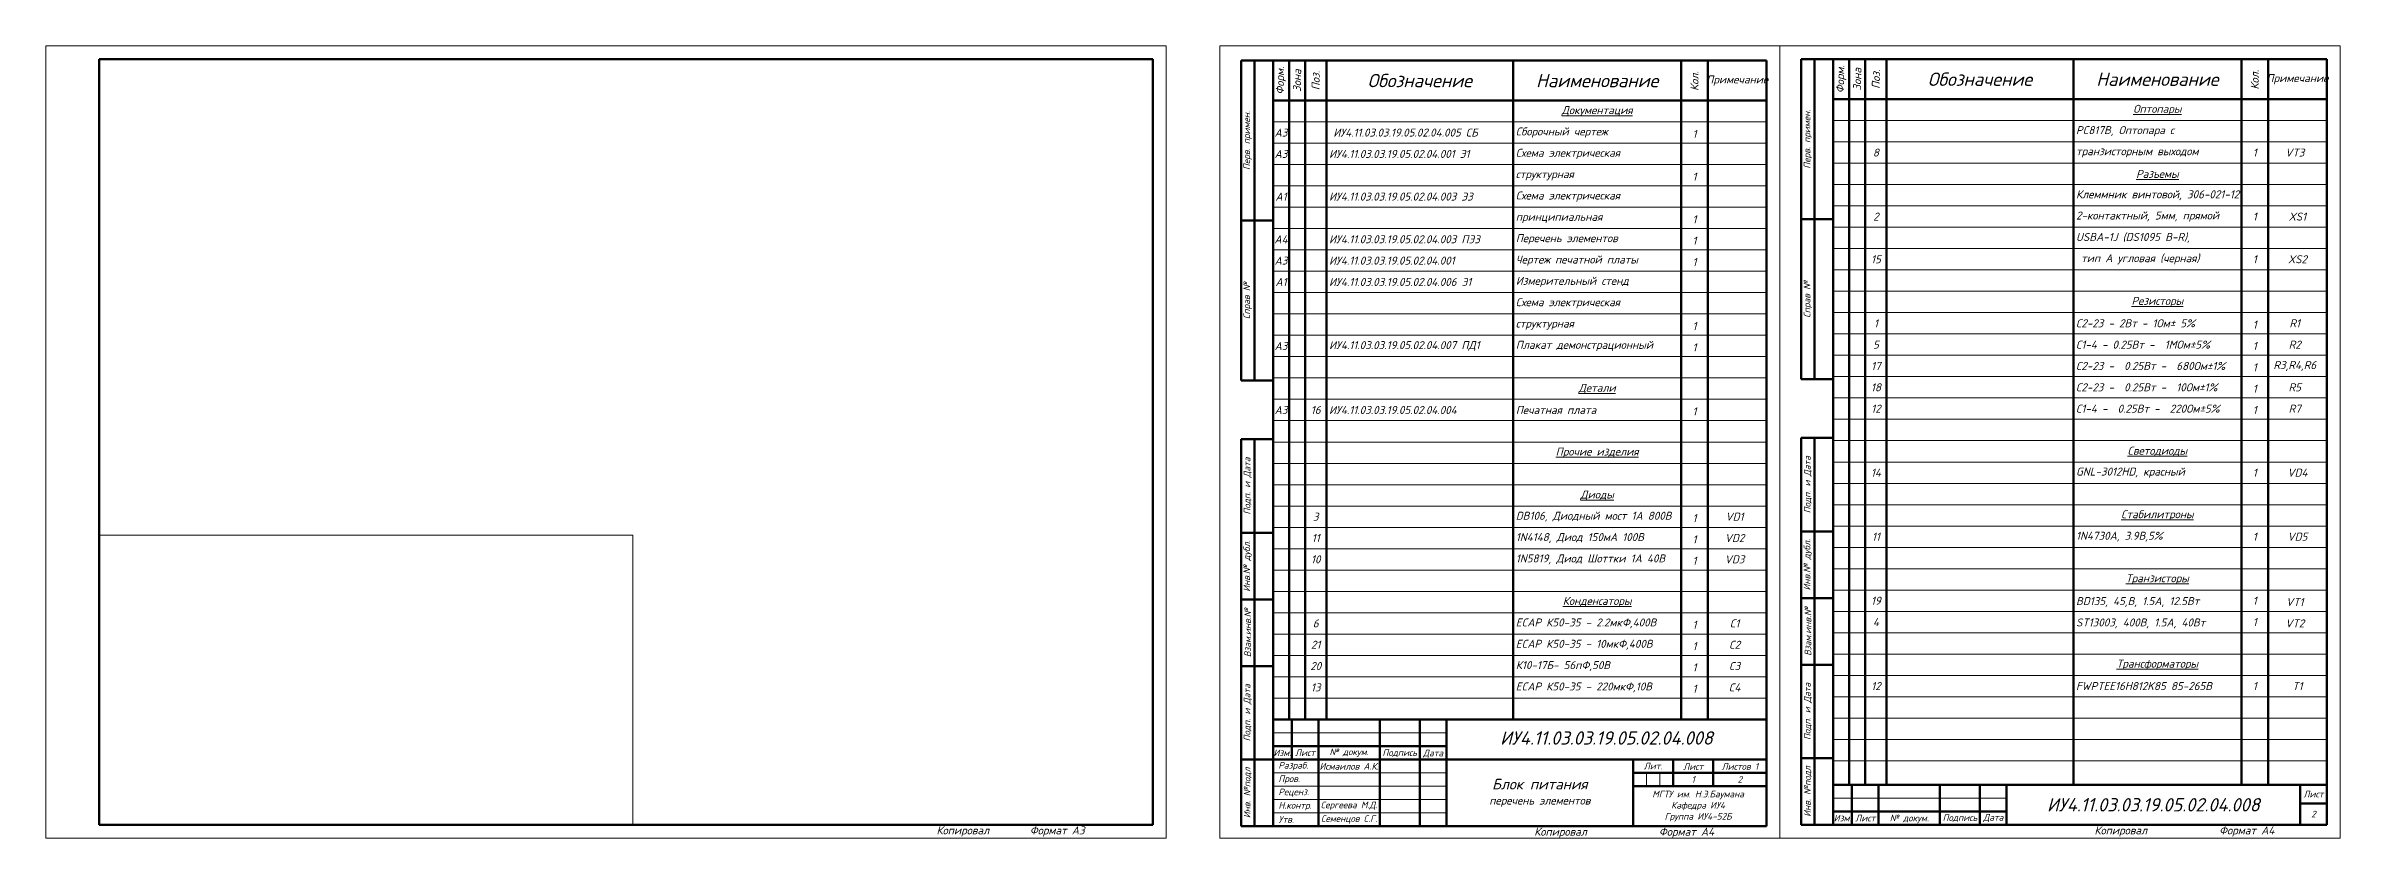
# Model space of a CAD drawing. Header units: millimetres. Extents: x 2470 to 6390, y 1560 to 2814.
# Drawn here: x 5530 to 6390, y 2220 to 2517 of the extents above; entities that cross this region are included whole.
import ezdxf

# ---------------------------------------------------------------- set-up
doc = ezdxf.new("R2010")
doc.units = ezdxf.units.MM
doc.layers.add('border', color=7, linetype='Continuous', lineweight=70)
doc.layers.add('Text', color=7, linetype='Continuous', lineweight=18)
doc.styles.add('Main', font='isocpeur.ttf', dxfattribs={"oblique": 15, "height": 3})
picture_1 = doc.add_image_def('image1.png', size_in_pixel=(1918, 1041))

msp = doc.modelspace()

# ---------------------------------------------------------------- linework, layer by layer
at = {"layer": 'border', "lineweight": 18}
for p, q in [((5530, 2220), (5530, 2517)), ((5530, 2517), (5950, 2517)), ((5530, 2517), (5550, 2517)), ((5950, 2517), (5950, 2220)), ((5970, 2517), (6180, 2517)), ((5970, 2517), (5970, 2220)), ((6180, 2517), (6180, 2220)), ((6180, 2517), (6390, 2517)), ((6180, 2517), (6180, 2220)), ((6390, 2517), (6390, 2220)), ((5990, 2488.5), (6175, 2488.5)), ((6200, 2489), (6385, 2489)), ((5990, 2480.5), (6175, 2480.5)), ((6200, 2481), (6385, 2481)), ((5990, 2472.5), (6175, 2472.5)), ((6200, 2473), (6385, 2473)), ((5990, 2464.5), (6175, 2464.5)), ((5990, 2464.5), (6175, 2464.5)), ((6200, 2465), (6385, 2465)), ((6200, 2465), (6385, 2465)), ((5990, 2456.5), (6175, 2456.5)), ((6200, 2457), (6385, 2457)), ((5990, 2448.5), (6175, 2448.5)), ((6200, 2449), (6385, 2449)), ((5990, 2440.5), (6175, 2440.5)), ((5990, 2440.5), (6175, 2440.5)), ((6200, 2441), (6385, 2441)), ((6200, 2441), (6385, 2441)), ((5990, 2432.5), (6175, 2432.5)), ((6200, 2433), (6385, 2433)), ((5990, 2424.5), (6175, 2424.5)), ((6200, 2425), (6385, 2425)), ((6200, 2417), (6385, 2417)), ((6200, 2417), (6385, 2417)), ((5990, 2416.5), (6175, 2416.5)), ((5990, 2416.5), (6175, 2416.5)), ((5990, 2408.5), (6175, 2408.5)), ((6200, 2409), (6385, 2409)), ((5990, 2400.5), (6175, 2400.5)), ((6200, 2401), (6385, 2401)), ((5990, 2392.5), (6175, 2392.5)), ((5990, 2392.5), (6175, 2392.5)), ((6200, 2393), (6385, 2393)), ((6200, 2393), (6385, 2393)), ((5990, 2384.5), (6175, 2384.5)), ((6200, 2385), (6385, 2385)), ((5990, 2376.5), (6175, 2376.5)), ((6200, 2377), (6385, 2377)), ((5990, 2368.5), (6175, 2368.5)), ((5990, 2368.5), (6175, 2368.5)), ((6200, 2369), (6385, 2369)), ((6200, 2369), (6385, 2369)), ((5990, 2360.5), (6175, 2360.5)), ((5990, 2360.5), (6175, 2360.5)), ((6200, 2361), (6385, 2361)), ((6200, 2361), (6385, 2361)), ((5990, 2352.5), (6175, 2352.5)), ((6200, 2353), (6385, 2353)), ((5990, 2344.5), (6175, 2344.5)), ((5990, 2344.5), (6175, 2344.5)), ((6200, 2345), (6385, 2345)), ((6200, 2345), (6385, 2345)), ((5990, 2336.5), (6175, 2336.5)), ((6200, 2337), (6385, 2337)), ((5990, 2328.5), (6175, 2328.5)), ((6200, 2329), (6385, 2329)), ((5990, 2320.5), (6175, 2320.5)), ((5990, 2320.5), (6175, 2320.5)), ((6200, 2321), (6385, 2321)), ((6200, 2321), (6385, 2321)), ((5990, 2312.5), (6175, 2312.5)), ((6200, 2313), (6385, 2313)), ((6200, 2305), (6385, 2305)), ((5990, 2304.5), (6175, 2304.5)), ((5990, 2296.5), (6175, 2296.5)), ((5990, 2296.5), (6175, 2296.5)), ((6200, 2297), (6385, 2297)), ((6200, 2297), (6385, 2297)), ((5990, 2288.5), (6175, 2288.5)), ((5990, 2288.5), (6175, 2288.5)), ((6200, 2289), (6385, 2289)), ((6200, 2289), (6385, 2289)), ((5990, 2280.5), (6175, 2280.5)), ((6200, 2281), (6385, 2281)), ((5990, 2272.5), (6175, 2272.5)), ((5990, 2272.5), (6175, 2272.5)), ((6200, 2273), (6385, 2273)), ((6200, 2273), (6385, 2273)), ((6200, 2273), (6385, 2273)), ((6200, 2273), (6385, 2273)), ((5990, 2264.5), (6175, 2264.5)), ((6200, 2265), (6385, 2265)), ((6200, 2265), (6385, 2265)), ((5990, 2259.472), (6045, 2259.472)), ((6045, 2259.472), (6055, 2259.472)), ((6200, 2257), (6385, 2257)), ((6200, 2249), (6385, 2249)), ((6200, 2249), (6385, 2249)), ((5990, 2244.5), (6045, 2244.5)), ((5990, 2239.5), (6045, 2239.5)), ((6045, 2244.5), (6055, 2244.5)), ((6045, 2239.5), (6055, 2239.5)), ((6130, 2244.5), (6130, 2239.5)), ((6135, 2244.5), (6135, 2239.5)), ((5990, 2234.5), (6045, 2234.5)), ((5990, 2229.5), (6045, 2229.5)), ((6045, 2234.5), (6055, 2234.5)), ((6045, 2229.5), (6055, 2229.5)), ((6265, 2235), (6200, 2235)), ((5950, 2220), (5530, 2220)), ((6180, 2220), (5970, 2220)), ((6180, 2220), (6390, 2220))]:
    msp.add_line(p, q, dxfattribs=at)
at = {"layer": 'border', "lineweight": 70}
for p, q in [((5550, 2512), (5945, 2512)), ((5550, 2512), (5550, 2225)), ((5945, 2225), (5945, 2512)), ((5983, 2511.5), (5978, 2511.5)), ((5983, 2451.5), (5983, 2511.5)), ((5983, 2511.5), (5990, 2511.5)), ((6175, 2511.5), (5990, 2511.5)), ((5990, 2511.5), (5990, 2279.5)), ((5990, 2511.5), (5990, 2511.5)), ((5990, 2511.5), (5998, 2511.5)), ((5990, 2511.5), (5998, 2511.5)), ((5990, 2511.5), (5998, 2511.5)), ((5990, 2511.5), (5990, 2496.5)), ((5998, 2511.5), (6018, 2511.5)), ((6018, 2511.5), (6128, 2511.5)), ((6175, 2224.5), (6175, 2511.5)), ((6193, 2512), (6188, 2512)), ((6193, 2452), (6193, 2512)), ((6193, 2512), (6200, 2512)), ((6193, 2512), (6200, 2512)), ((6385, 2512), (6200, 2512)), ((6200, 2512), (6200, 2280)), ((6200, 2512), (6200, 2512)), ((6200, 2512), (6208, 2512)), ((6200, 2512), (6208, 2512)), ((6200, 2512), (6208, 2512)), ((6200, 2512), (6200, 2497)), ((6385, 2512), (6200, 2512)), ((6200, 2512), (6200, 2280)), ((6200, 2512), (6200, 2512)), ((6200, 2512), (6208, 2512)), ((6200, 2512), (6208, 2512)), ((6200, 2512), (6208, 2512)), ((6200, 2512), (6200, 2497)), ((6208, 2512), (6228, 2512)), ((6208, 2512), (6228, 2512)), ((6228, 2512), (6228, 2512)), ((6228, 2512), (6338, 2512)), ((6228, 2512), (6338, 2512)), ((6338, 2512), (6348, 2512)), ((6385, 2225), (6385, 2512)), ((5978, 2451.5), (5990, 2451.5)), ((5983, 2451.5), (5983, 2391.5)), ((6188, 2452), (6200, 2452)), ((6188, 2452), (6200, 2452)), ((6193, 2452), (6193, 2392)), ((5983, 2391.5), (5978, 2391.5)), ((5990, 2391.5), (5983, 2391.5)), ((6193, 2392), (6188, 2392)), ((6200, 2392), (6193, 2392)), ((6200, 2392), (6193, 2392)), ((5990, 2369.5), (5978, 2369.5)), ((5978, 2369.5), (5978, 2224.5)), ((5983, 2224.5), (5983, 2369.5)), ((6200, 2370), (6188, 2370)), ((6188, 2370), (6188, 2225)), ((6200, 2370), (6188, 2370)), ((6193, 2225), (6193, 2370)), ((5990, 2334.5), (5978, 2334.5)), ((6200, 2335), (6188, 2335)), ((6200, 2335), (6188, 2335)), ((5990, 2309.5), (5978, 2309.5)), ((6200, 2310), (6188, 2310)), ((6200, 2310), (6188, 2310)), ((5990, 2279.5), (5990, 2224.5)), ((6200, 2280), (6200, 2225)), ((6200, 2280), (6200, 2225)), ((6175, 2264.5), (5990, 2264.472)), ((5990, 2264.472), (5990, 2259.472)), ((5997, 2264.472), (5997, 2249.5)), ((6007, 2224.5), (6007, 2264.5)), ((6030, 2224.5), (6030, 2264.5)), ((6045, 2224.5), (6045, 2264.5)), ((6055, 2264.5), (6055, 2224.5)), ((6175, 2264.5), (6125, 2264.5)), ((6175, 2264.5), (6175, 2249.5)), ((5990, 2259.5), (5990, 2254.5)), ((5990, 2254.5), (6045, 2254.5)), ((5990, 2254.5), (5990, 2249.5)), ((5990, 2254.5), (5990, 2249.5)), ((5997, 2254.5), (5997, 2249.5)), ((6007, 2254.5), (6007, 2249.5)), ((6045, 2254.5), (6055, 2254.5)), ((5990, 2249.5), (5978, 2249.5)), ((5990, 2249.5), (6045, 2249.5)), ((5990, 2249.5), (5990, 2244.5)), ((6045, 2249.5), (6055, 2249.5)), ((6175, 2249.5), (6055, 2249.5)), ((6125, 2249.5), (6125, 2224.5)), ((6155, 2249.5), (6140, 2249.5)), ((6140, 2249.5), (6140, 2239.5)), ((6175, 2249.5), (6155, 2249.5)), ((6155, 2249.5), (6155, 2239.5)), ((6200, 2250), (6188, 2250)), ((5990, 2244.5), (5990, 2239.5)), ((5990, 2239.5), (5990, 2234.5)), ((6175, 2244.5), (6125, 2244.5)), ((6175, 2239.5), (6125, 2239.5)), ((6175, 2244.5), (6175, 2239.5)), ((5990, 2234.5), (5990, 2229.5)), ((6265, 2230), (6200, 2230)), ((5550, 2225), (5945, 2225)), ((5978, 2224.5), (5990, 2224.5)), ((5990, 2224.5), (6175, 2224.5)), ((5990, 2224.5), (6007, 2224.5)), ((6007, 2224.5), (6030, 2224.5)), ((6030, 2224.5), (6045, 2224.5)), ((6045, 2224.5), (6045, 2224.5)), ((6188, 2225), (6200, 2225))]:
    msp.add_line(p, q, dxfattribs=at)
at = {"layer": 'border'}
for p, q in [((5978, 2511.5), (5978, 2391.5)), ((5990, 2511.5), (5996, 2511.5)), ((5990, 2511.5), (5996, 2511.5)), ((5990, 2511.5), (5990, 2496.5)), ((5996, 2511.5), (5996, 2264.473)), ((5996, 2511.5), (6002, 2511.5)), ((5996, 2511.5), (6002, 2511.5)), ((6002, 2511.5), (6002, 2264.474)), ((6002, 2511.5), (6010, 2511.5)), ((6010, 2511.5), (6010, 2264.475)), ((6010, 2511.5), (6080, 2511.5)), ((6010, 2511.5), (6080, 2511.5)), ((6080, 2511.5), (6080, 2264.486)), ((6080, 2511.5), (6143, 2511.5)), ((6138, 2511.5), (6175, 2511.5)), ((6143, 2511.5), (6143, 2264.495)), ((6143, 2511.5), (6153, 2511.5)), ((6153, 2511.5), (6153, 2264.5)), ((6153, 2511.5), (6175, 2511.5)), ((6188, 2512), (6188, 2392)), ((6200, 2512), (6206, 2512)), ((6200, 2512), (6206, 2512)), ((6200, 2512), (6200, 2497)), ((6206, 2512), (6206, 2240)), ((6206, 2512), (6212, 2512)), ((6206, 2512), (6212, 2512)), ((6212, 2512), (6212, 2240)), ((6212, 2512), (6220, 2512)), ((6220, 2512), (6220, 2240)), ((6220, 2512), (6290, 2512)), ((6220, 2512), (6290, 2512)), ((6290, 2512), (6290, 2240)), ((6290, 2512), (6353, 2512)), ((6348, 2512), (6385, 2512)), ((6348, 2512), (6385, 2512)), ((6353, 2512), (6353, 2240)), ((6353, 2512), (6363, 2512)), ((6363, 2512), (6363, 2240)), ((6363, 2512), (6385, 2512)), ((6385, 2512), (6385, 2240)), ((5990, 2496.5), (6175, 2496.5)), ((6200, 2497), (6200, 2489)), ((6200, 2497), (6200, 2489)), ((6200, 2497), (6385, 2497)), ((6290, 2497), (6353, 2497)), ((6200, 2481), (6200, 2473)), ((6200, 2481), (6200, 2473)), ((6200, 2473), (6200, 2465)), ((6200, 2473), (6200, 2465)), ((6290, 2473), (6290, 2465)), ((6290, 2465), (6290, 2457)), ((6290, 2457), (6290, 2449)), ((6200, 2369), (6200, 2361)), ((6080, 2352.5), (6080, 2344.5)), ((6080, 2344.5), (6080, 2336.5)), ((6080, 2336.5), (6080, 2328.5)), ((6080, 2328.5), (6080, 2320.5)), ((6080, 2320.5), (6080, 2312.5)), ((6080, 2304.5), (6080, 2296.5)), ((6080, 2296.5), (6080, 2288.5)), ((5978, 2249.5), (5978, 2284.5)), ((5978, 2284.5), (5990, 2284.5)), ((6188, 2250), (6188, 2285)), ((6188, 2285), (6200, 2285)), ((6188, 2285), (6200, 2285)), ((5990, 2274.5), (5990, 2274.5)), ((6200, 2275), (6200, 2275)), ((6200, 2275), (6200, 2275)), ((5990, 2259.5), (5990, 2254.5)), ((5990, 2249.5), (5992.5, 2249.5)), ((5990, 2249.5), (5992.3, 2249.5)), ((5990, 2249.5), (5992, 2249.5)), ((6007, 2249.5), (6007, 2244.5)), ((6007, 2249.5), (6030, 2249.5)), ((6055, 2249.5), (6125, 2249.5)), ((6140, 2249.5), (6140, 2244.5)), ((6125, 2239.5), (6125, 2224.5)), ((6140, 2244.5), (6155, 2244.5)), ((6155, 2244.5), (6155, 2239.5)), ((6155, 2244.5), (6175, 2244.5)), ((6265, 2240), (6200, 2240)), ((6200, 2240), (6207, 2240)), ((6207, 2240), (6207, 2225)), ((6207, 2240), (6217, 2240)), ((6217, 2240), (6217, 2225)), ((6217, 2240), (6240, 2240)), ((6240, 2240), (6240, 2225)), ((6240, 2240), (6255, 2240)), ((6255, 2240), (6255, 2225)), ((6375, 2240), (6265, 2240)), ((6265, 2240), (6265, 2225)), ((6375, 2225), (6375, 2240)), ((6375, 2240), (6385, 2240)), ((6385, 2225), (6385, 2240)), ((6385, 2225), (6385, 2240)), ((6385, 2240), (6385, 2233)), ((6007, 2229.5), (6007, 2234.5)), ((6007, 2229.5), (6007, 2224.5)), ((6200, 2230), (6207, 2230)), ((6207, 2230), (6207, 2225)), ((6207, 2230), (6217, 2230)), ((6217, 2230), (6240, 2230)), ((6217, 2230), (6217, 2225)), ((6240, 2230), (6240, 2225)), ((6240, 2230), (6255, 2230)), ((6255, 2230), (6265, 2230)), ((6255, 2230), (6255, 2225)), ((6385, 2233), (6375, 2233)), ((6385, 2233), (6385, 2225)), ((6385, 2225), (6200, 2225)), ((6325, 2225), (6315, 2225)), ((6385, 2225), (6325, 2225)), ((6385, 2225), (6325, 2225)), ((6385, 2225), (6375, 2225))]:
    msp.add_line(p, q, dxfattribs=at)
at = {"layer": 'border', "lineweight": 40}
for p, q in [((6175, 2264.5), (6175, 2259.5)), ((6175, 2264.5), (6175, 2259.5)), ((6175, 2224.5), (6175, 2224.5))]:
    msp.add_line(p, q, dxfattribs=at)
at = {"layer": 'Text'}
msp.add_line((5875, 2220), (5940, 2220), dxfattribs=at)

# ---------------------------------------------------------------- texts
at = {"layer": 'border', "char_height": 3, "attachment_point": 5, "style": 'Main'}
for s, width, insert, rotation in [('\\pxqc;Форм.', 6, (5993, 2504), 89.146254), ('\\pxqc;Зона', 6, (5999, 2504), 89.146254), ('\\pxqc;Поз.', 6, (6006, 2504), 89.146254), ('\\pxqc;Кол.', 10, (6148, 2503.804), 90), ('\\pxqc;Форм.', 6, (6203, 2504.5), 89.146254), ('\\pxqc;Зона', 6, (6209, 2504.5), 89.146254), ('\\pxqc;Поз.', 6, (6216, 2504.5), 89.146254), ('\\pxqc;Кол.', 10, (6358, 2504.304), 90)]:
    msp.add_mtext_dynamic_manual_height_columns(s, width=width, gutter_width=15, heights=[0], dxfattribs=dict(at, insert=insert, rotation=rotation))
at = {"layer": 'border', "style": 'Main'}
for s, width, gutter_width, heights, insert, char_height, attachment_point in [('{\\H1.66667x;Обозначение} ', 3, 15, [0], (6045, 2504), 3, 5), ('{\\H1.66667x;Наименование } ', 3, 15, [0], (6111.5, 2504), 3, 5), ('\\pxqc;Примечание ', 3, 15, [0], (6164, 2504), 3, 5), ('{\\H1.66667x;Обозначение} ', 3, 15, [0], (6255, 2504.5), 3, 5), ('{\\H1.66667x;Наименование } ', 3, 15, [0], (6321.5, 2504.5), 3, 5), ('\\pxqc;Примечание ', 3, 15, [0], (6374, 2504.5), 3, 5), ('\\pxqc;A3', 6, 15, [0], (5993, 2484.5), 3, 5), ('\\pxqc;A3', 6, 15, [0], (5993, 2476.5), 3, 5), ('\\pxql;транзисторным выходом', 63, 15, [0], (6290.997, 2477.081), 3, 4), ('\\pxqc;A1', 6, 15, [0], (5993, 2460.5), 3, 5), ('\\pxqc;A4', 6, 15, [0], (5993, 2444.5), 3, 5), ('\\pxqc;A3', 6, 15, [0], (5993, 2436.5), 3, 5), ('\\pxqc;A1', 6, 15, [0], (5993, 2428.5), 3, 5), ('\\pxqc;A3', 6, 15, [0], (5993, 2404.5), 3, 5), ('\\pxqc;A3', 6, 15, [0], (5993, 2380.5), 3, 5), ('\\pxqc;Подпись', 5, 12.5, [0], (6037.5, 2251.866), 2.5, 5), ('{\\H1.66667x;ИУ4.11.03.03.19.05.02.04.008 }', 120, 66.064, [15], (6115, 2257.541), 3, 5), ('\\pxqc;Лист', 2.5, 12.5, [0], (6147.5, 2246.825), 2.5, 5), ('\\pxql;Пров.', 7.5, 12.5, [0], (5992.017, 2241.942), 2.5, 4), ('\\pxql;Реценз.', 2.5, 12.5, [0], (5992.028, 2237), 2.5, 4), ('\\pxqc;{\\H1.33333x;Блок питания\\H0.75x;\\P}перечень элементов', 70, 15, [0], (6090, 2237), 3, 5), ('\\pxqc;МГТУ им. Н.Э.Баумана\\P\\pq*;Кафедра ИУ4\\P\\pqc;Группа ИУ4-52Б', 47.99945, 66.064, [14.024], (6149.34, 2232), 2.5, 5), ('\\pxqc;1', 15, 15, [0], (6147.5, 2242), 2.5, 5), ('\\pxqc;2', 20, 15, [0], (6165, 2242), 2.5, 5), ('\\pxqc;Подпись', 5, 12.5, [0], (6247.5, 2227.5), 2.5, 5), ('{\\H1.66667x;ИУ4.11.03.03.19.05.02.04.008 }', 120, 66.064, [15], (6320, 2232.5), 3, 5), ('\\pxqc;2', 10, 15, [0], (6380, 2229), 2.5, 5), ('\\pxqc;Копировал ', 70, 15, [0], (5873.717, 2222.51), 3, 5), ('\\pxql;  Формат А3', 50, 15, [0], (5920, 2222.5), 3, 5), ('\\pxqc;                Копировал ', 70, 15, [0], (6082.5, 2222), 3, 5), ('\\pxqc;Формат A4', 50, 15, [0], (6145, 2222), 3, 5), ('\\pxqc;                Копировал ', 70, 15, [0], (6292.5, 2222.5), 3, 5), ('\\pxqc;Формат A4', 50, 15, [0], (6355, 2222.5), 3, 5)]:
    msp.add_mtext_dynamic_manual_height_columns(s, width=width, gutter_width=gutter_width, heights=heights, dxfattribs=dict(at, insert=insert, char_height=char_height, attachment_point=attachment_point))
at = {"layer": 'border', "lineweight": 70, "char_height": 2.5, "attachment_point": 5, "rotation": 90, "style": 'Main'}
for s, width, heights, insert in [('\\pxqc;Перв. примен.', 30.37405, [0], (5980.5, 2481.5)), ('\\pxqc;Перв. примен.', 30.37405, [0], (6190.5, 2482)), ('\\pxqc;Справ №', 17.85188, [0], (5980.5, 2421.5)), ('\\pxqc;Справ №', 17.85188, [0], (6190.5, 2422)), ('\\pxqc;Подп. и Дата', 27.71565, [0], (5980.5, 2352)), ('\\pxqc;Подп. и Дата', 27.71565, [0], (6190.5, 2352.5)), ('Инв.№ дубл.', 25.15279, [0], (5980.5, 2322)), ('Инв.№ дубл.', 25.15279, [0], (6190.5, 2322.5)), ('\\pxqc,t4;Взам.инв.№', 27.09632, [0], (5980.5, 2297)), ('\\pxqc,t4;Взам.инв.№', 27.09632, [0], (6190.5, 2297.5)), ('\\pxqc;Подп. и Дата', 27.71565, [0], (5980.5, 2267)), ('\\pxqc;Подп. и Дата', 27.71565, [0], (6190.5, 2267.5)), ('\\pxqc;Инв. №подл', 24.3376, [10.701], (5980.5, 2236.99)), ('\\pxqc;Инв. №подл', 24.3376, [10.701], (6190.5, 2237.49))]:
    msp.add_mtext_dynamic_manual_height_columns(s, width=width, gutter_width=15, heights=heights, dxfattribs=dict(at, insert=insert))
at = {"layer": 'border', "lineweight": 70, "char_height": 2.5, "attachment_point": 5, "style": 'Main'}
for s, width, heights, insert in [('\\pxqc;Изм.', 7.03358, [0], (5993.5, 2252)), ('\\pxqc;Лист', 10, [0], (6002, 2252)), ('\\pxqc;Лист', 10, [0], (6380, 2236.5)), ('\\pxqc;Изм.', 7.03358, [0], (6203.5, 2227.5)), ('\\pxqc;Лист', 9.48596, [0.753], (6212, 2227.5))]:
    msp.add_mtext_dynamic_manual_height_columns(s, width=width, gutter_width=15, heights=heights, dxfattribs=dict(at, insert=insert))
at = {"layer": 'border', "char_height": 2.5, "width": 22.84084, "attachment_point": 5, "style": 'Main'}
for insert in [(6018.5, 2252), (6228.5, 2227.192)]:
    msp.add_mtext('\\pxqc;№ докум.', dxfattribs=dict(at, insert=insert))
at = {"layer": 'border', "char_height": 2.5, "style": 'Main'}
for s, insert, attachment_point in [('\\pxql;Разраб.', (5992.006, 2246.976), 4), ('\\pxqc;Исмаилов А.К.', (6018.5, 2246.928), 5), ('\\pxqc;Дата', (6050, 2251.646), 5), ('\\pxqc;Лит.', (6132.445, 2247), 5), ('\\pxqc;Листов 1 ', (6165, 2246.868), 5), ('Утв.', (5992.05, 2227.004), 4), ('Н.контр.', (5992.039, 2231.958), 4), ('\\pxqc;Сергеева М.Д.', (6018.5, 2232.115), 5), ('\\pxqc;Семенцов С.Г.', (6018.5, 2227), 5), ('\\pxqc;Дата', (6260, 2227.5), 5)]:
    msp.add_mtext(s, dxfattribs=dict(at, insert=insert, attachment_point=attachment_point))
at = {"layer": 'Text', "char_height": 3, "style": 'Main'}
for s, width, heights, insert, attachment_point in [('\\pxqc;{\\LДокументация }', 3, [0], (6111.5, 2492.5), 5), ('\\pxqc;{\\LОптопары}', 3, [0], (6321.5, 2493), 5), ('\\pxqc;ИУ4.11.03.03.19.05.02.04.005 СБ', 57.35767, [0], (6011, 2484.5), 4), ('Сборочный чертеж', 36.3568, [0], (6081, 2484.5), 4), ('\\pxqc;1', 10, [0], (6148, 2484), 5), ('PC817B, Оптопара с', 116.37155, [13.228], (6291, 2485), 4), ('ИУ4.11.03.03.19.05.02.04.001 Э1', 57.35767, [0], (6011, 2476.5), 4), ('Схема электрическая ', 43.98077, [0], (6081, 2476.5), 4), ('\\pxqc;8', 10, [0], (6216, 2477), 5), ('\\pxqc;1', 10, [0], (6358, 2477), 5), ('\\pxqc;VT3', 20, [0], (6373, 2477), 5), ('структурная ', 28.86712, [0], (6081, 2468.5), 4), ('\\pxqc;1', 10, [0], (6148, 2468), 5), ('\\pxqc;{\\LРазъемы}', 3, [0], (6321.5, 2469), 5), ('ИУ4.11.03.03.19.05.02.04.003 Э3', 58.62934, [0], (6011, 2460.5), 4), ('Схема электрическая ', 55.00698, [0], (6081, 2460.5), 4), ('Клеммник винтовой, 306-021-12', 110, [7.477], (6291, 2461), 4), ('принципиальная ', 36.3568, [0], (6081, 2452.5), 4), ('\\pxqc;1', 10, [0], (6148, 2452), 5), ('\\pxqc;2', 10, [0], (6216, 2453), 5), ('2-контактный, 5мм, прямой', 110, [7.477], (6291, 2453), 4), ('\\pxqc;1', 10, [0], (6358, 2453), 5), ('\\pxqc;XS1', 20, [0], (6374, 2453), 5), ('ИУ4.11.03.03.19.05.02.04.003 ПЭ3', 63.9443, [0], (6011, 2444.5), 4), ('Перечень элементов', 42.65016, [0], (6081, 2444.5), 4), ('\\pxqc;1', 10, [0], (6148, 2444), 5), ('USBA-1J (DS1095 B-R), ', 110, [7.477], (6291, 2445), 4), ('ИУ4.11.03.03.19.05.02.04.001', 60.70382, [0], (6011, 2436.5), 4), ('Чертеж печатной платы', 49.0747, [0], (6081, 2436.5), 4), ('\\pxqc;1', 10, [0], (6148, 2436), 5), ('\\pxqc;15', 10, [0], (6216, 2437), 5), (' тип A угловая (черная)', 110, [7.477], (6291, 2437), 4), ('\\pxqc;1', 10, [0], (6358, 2437), 5), ('XS2', 20, [0], (6374, 2437), 5), ('ИУ4.11.03.03.19.05.02.04.006 Э1', 62.51437, [3.45], (6011, 2428.5), 4), ('Измерительный стенд ', 52.25686, [0], (6081, 2428.5), 4), ('Схема электрическая ', 52.25686, [0], (6081, 2420.5), 4), ('\\pxqc;{\\LРезисторы}', 3, [0], (6321.5, 2421), 5), ('структурная', 52.25686, [0], (6081, 2412.5), 4), ('\\pxqc;1', 10, [0], (6148, 2412), 5), ('\\pxqc;1', 10, [0], (6216, 2413), 5), ('С2-23 - 2Вт - 1Ом%%P 5% ', 110, [7.477], (6291, 2413), 4), ('\\pxqc;1', 10, [0], (6358, 2412.5), 5), ('R1', 20, [0], (6373, 2413), 5), ('ИУ4.11.03.03.19.05.02.04.007 ПД1', 62.51437, [3.45], (6011, 2404.5), 4), ('Плакат демонстрационный', 52.25686, [0], (6081, 2404.5), 4), ('\\pxqc;1', 10, [0], (6148, 2404), 5), ('\\pxqc;5', 10, [0], (6216, 2405), 5), ('С1-4 - 0.25Вт -  1МОм%%P5% ', 110, [7.477], (6291, 2405), 4), ('\\pxqc;1', 10, [0], (6358, 2404.5), 5), ('\\pxqc;R2', 20, [0], (6373, 2405), 5), ('\\pxqc;17', 10, [0], (6216, 2397), 5), ('С2-23 -  0.25Вт -  680Ом%%P1%', 110, [7.477], (6291, 2397), 4), ('\\pxqc;1', 10, [0], (6358, 2396.5), 5), ('R3,R4,R6', 20, [0], (6373, 2397), 5), ('\\pxqc;{\\LДетали}', 3, [0], (6111.5, 2388.5), 5), ('\\pxqc;18', 10, [0], (6216, 2389), 5), ('\\pxqc;12', 10, [0], (6216, 2381), 5), ('С2-23 -  0.25Вт -  10Ом%%P1%', 110, [7.477], (6291, 2389), 4), ('С1-4 -  0.25Вт -  220Ом%%P5%', 110, [7.477], (6291, 2381), 4), ('\\pxqc;1', 10, [0], (6358, 2388.5), 5), ('\\pxqc;R5', 20, [0], (6373, 2389), 5), ('\\pxqc;R7', 20, [0], (6373, 2381), 5), ('\\pxqc;16', 10, [0], (6006, 2380.5), 5), ('ИУ4.11.03.03.19.05.02.04.004', 57.35767, [0], (6011, 2380.5), 4), ('Печатная плата', 36.3568, [0], (6081, 2380.5), 4), ('\\pxqc;1', 10, [0], (6148, 2380), 5), ('\\pxqc;1', 10, [0], (6358, 2380.5), 5), ('\\pxqc;{\\LПрочие изделия}', 35.98952, [0], (6111.5, 2364.5), 5), ('\\pxqc;{\\LСветодиоды }', 3, [0], (6321.5, 2365), 5), ('\\pxqc;14', 10, [0], (6216, 2357), 5), ('GNL-3012HD, красный', 110, [7.477], (6291, 2357), 4), ('\\pxqc;1', 10, [0], (6358, 2357), 5), ('\\pxqc;VD4', 20, [0], (6374, 2357), 5), ('\\pxqc;{\\LДиоды}', 55.00698, [0], (6111.5, 2348.5), 5), ('\\pxqc;3', 10, [0], (6006, 2340.5), 5), ('DB106, Диодный мост 1A 800В', 110, [7.477], (6081, 2340.5), 4), ('\\pxqc;1', 10, [0], (6148, 2340), 5), ('\\pxqc;VD1', 3, [0], (6163, 2340.5), 5), ('{\\LСтабилитроны}', 3, [0], (6321.5, 2341), 5), ('\\pxqc;11', 10, [0], (6006, 2332.5), 5), ('1N4148, Диод 150мА 100В ', 110, [7.477], (6081, 2332.5), 4), ('\\pxqc;1', 10, [0], (6148, 2332), 5), ('\\pxqc;VD2', 3, [0], (6163, 2332.5), 5), ('\\pxqc;11', 10, [0], (6216, 2333), 5), ('1N4730A, 3.9В,5%', 105.24855, [7.477], (6291, 2333), 4), ('\\pxqc;1', 10, [0], (6358, 2333), 5), ('\\pxqc;VD5', 20, [0], (6374, 2333), 5), ('\\pxqc;10', 10, [0], (6006, 2324.5), 5), ('1N5819, Диод Шоттки 1А 40В', 110, [7.477], (6081, 2324.5), 4), ('\\pxqc;1', 10, [0], (6148, 2324), 5), ('\\pxqc;VD3', 20, [0], (6163, 2324.5), 5), ('\\pxqc;{\\LТранзисторы}', 3, [0], (6321.5, 2317), 5), ('\\pxqc;{\\LКонденсаторы }', 3, [0], (6111.5, 2308.5), 5), ('\\pxqc;19', 10, [0], (6216, 2309), 5), ('BD135, 45,В, 1.5A, 12.5Вт ', 110, [7.477], (6291, 2308.5), 4), ('\\pxqc;1', 10, [0], (6358, 2309), 5), ('\\pxqc;VT1', 20, [0], (6373, 2308.5), 5), ('\\pxqc;6', 10, [0], (6006, 2300.5), 5), ('ECAP К50-35 - 2.2мкФ,400В', 105.98669, [5.533], (6081, 2300.5), 4), ('\\pxqc;1', 10, [0], (6148, 2300), 5), ('\\pxqc;C1', 20, [0], (6163, 2300.5), 5), ('\\pxqc;4', 10, [0], (6216, 2301), 5), ('ST13003, 400В, 1.5А, 40Вт ', 110, [7.477], (6291, 2300.5), 4), ('\\pxqc;1', 10, [0], (6358, 2301), 5), ('\\pxqc;VT2', 20, [0], (6373, 2300.5), 5), ('\\pxqc;21', 10, [0], (6006, 2292.5), 5), ('ECAP К50-35 - 10мкФ,400В', 110, [7.477], (6081, 2292.5), 4), ('\\pxqc;1', 10, [0], (6148, 2292), 5), ('\\pxqc;C2', 20, [0], (6163, 2292.5), 5), ('\\pxqc;20', 10, [0], (6006, 2284.5), 5), ('К10-17Б- 56пФ,50B', 110, [7.477], (6081, 2284.5), 4), ('\\pxqc;1', 10, [0], (6148, 2284), 5), ('C3', 20, [0], (6163, 2284.5), 5), ('\\pxqc;{\\LТрансформаторы}', 3, [0], (6321.5, 2285), 5), ('\\pxqc;13', 10, [0], (6006, 2276.5), 5), ('ECAP К50-35 - 220мкФ,10В ', 110, [7.477], (6081, 2276.5), 4), ('\\pxqc;1', 10, [0], (6148, 2276), 5), ('\\pxqc;C4', 20, [0], (6163, 2276.5), 5), ('\\pxqc;12', 10, [0], (6216, 2277), 5), ('FWPTEE16H812K85 85-265В', 82.92434, [7.477], (6291, 2277), 4), ('\\pxqc;1', 10, [0], (6358, 2277), 5), ('\\pxqc;T1', 20, [0], (6374, 2277), 5)]:
    msp.add_mtext_dynamic_manual_height_columns(s, width=width, gutter_width=15, heights=heights, dxfattribs=dict(at, insert=insert, attachment_point=attachment_point))

# ---------------------------------------------------------------- pictures from other files: only their frames are drawn
at = {"layer": 'border', "lineweight": 18}
image = msp.add_image(picture_1, insert=(5550, 2225), size_in_units=(200, 108.551), dxfattribs=at)
image.dxf.flags = 7

doc.saveas('drawing.dxf')
